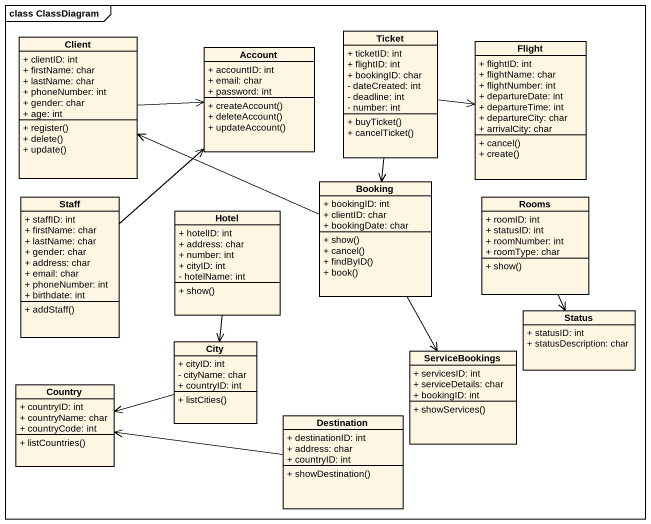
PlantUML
@startuml
mainframe class ClassDiagram
hide circle
hide empty members
skinparam classAttributeIconSize 0
class Client {
  + clientID: int
  + firstName: char
  + lastName: char
  + phoneNumber: int
  + gender: char
  + age: int
  + register()
  + delete()
  + update()
}
class Ticket {
  + ticketID: int
  + flightID: int
  + bookingID: char
  - dateCreated: int
  - deadline: int
  - number: int
  + buyTicket()
  + cancelTicket()
}
class Account {
  + accountID: int
  + email: char
  + password: int
  + createAccount()
  + deleteAccount()
  + updateAccount()
}
class Flight {
  + flightID: int
  + flightName: char
  + flightNumber: int
  + departureDate: int
  + departureTime: int
  + departureCity: char
  + arrivalCity: char
  + cancel()
  + create()
}
class Booking {
  + bookingID: int
  + clientID: char
  + bookingDate: char
  + show()
  + cancel()
  + findByID()
  + book()
}
class Staff {
  + staffID: int
  + firstName: char
  + lastName: char
  + gender: char
  + address: char
  + email: char
  + phoneNumber: int
  + birthdate: int
  + addStaff()
}
class Hotel {
  + hotelID: int
  + address: char
  + number: int
  + cityID: int
  - hotelName: int
  + show()
}
class Rooms {
  + roomID: int
  + statusID: int
  + roomNumber: int
  + roomType: char
  + show()
}
class City {
  + cityID: int
  - cityName: char
  + countryID: int
  + listCities()
}
class Status {
  + statusID: int
  + statusDescription: char
}
class Country {
  + countryID: int
  + countryName: char
  + countryCode: int
  + listCountries()
}
class ServiceBookings {
  + servicesID: int
  + serviceDetails: char
  + bookingID: int
  + showServices()
}
class Destination {
  + destinationID: int
  + address: char
  + countryID: int
  + showDestination()
}
Client -right-> Account
Ticket -right-> Flight
Ticket --> Booking
Booking -left-> Client
Booking --> ServiceBookings
Staff -up-> Account
Hotel --> City
Rooms --> Status
City -left-> Country
Destination -left-> Country
@enduml
